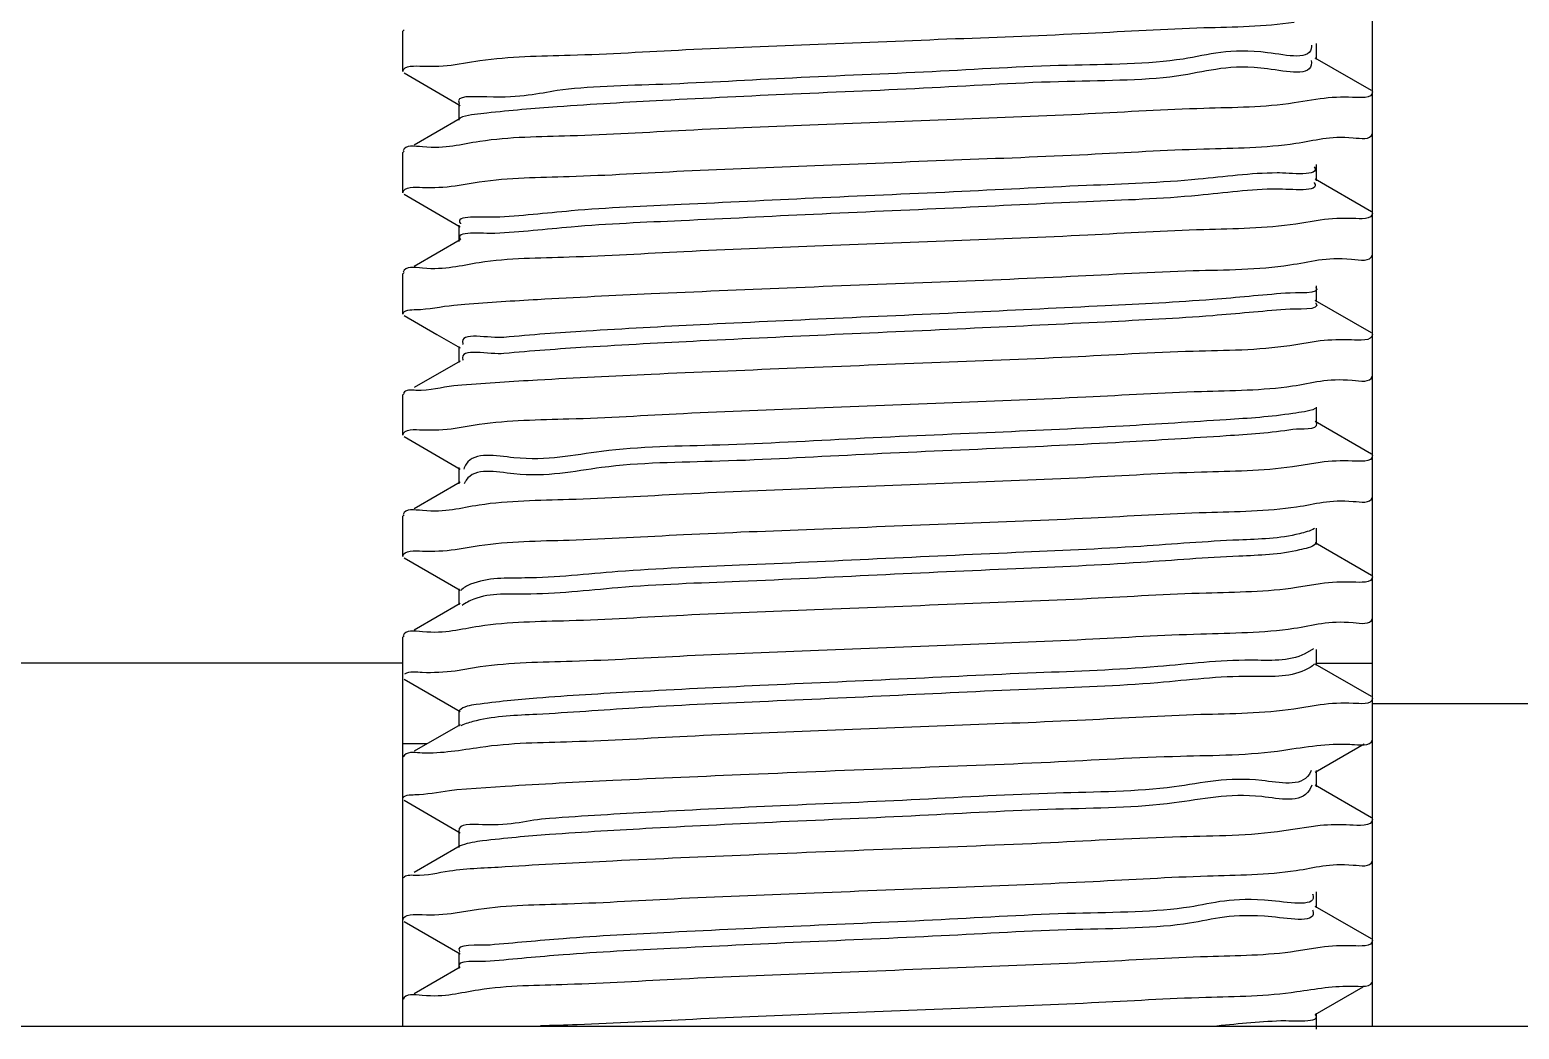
# Model space of a CAD drawing. Extents: x 69728788 to 150676229, y 20327566 to 43663798.
# Drawn here: x 75458411.1 to 75458495, y 20763307.6 to 20763363.9 of the extents above; entities that cross this region are included whole.
import ezdxf

# ---------------------------------------------------------------- set-up
doc = ezdxf.new("R2010")
doc.units = 0
doc.header["$LTSCALE"] = 1000
doc.header["$MEASUREMENT"] = 0
doc.layers.get('0').update_dxf_attribs({"linetype": 'CONTINUOUS'})
doc.layers.add('02___PRT_ALL_AXES', color=7, linetype='CONTINUOUS')

msp = doc.modelspace()

# ---------------------------------------------------------------- linework, layer by layer
at = {"color": 0, "linetype": 'Continuous'}
for p, q in [((75458486.74462287, 20763307.78417391), (75458486.74462287, 20763419.2901268)), ((75458432.19407968, 20763363.92244219), (75458432.12946227, 20763363.84768083)), ((75458483.3005202, 20763363.06142416), (75458483.30343743, 20763362.9970443)), ((75458483.59141509, 20763362.25473864), (75458483.59141509, 20763363.16499132)), ((75458435.07277338, 20763361.96938016), (75458436.45760527, 20763362.19217246)), ((75458483.29350649, 20763362.2090344), (75458483.30343743, 20763362.08679162)), ((75458486.68000545, 20763360.50899466), (75458483.51841849, 20763362.33923173)), ((75458432.19410779, 20763361.49727151), (75458435.35564058, 20763359.66706578)), ((75458435.28267002, 20763359.75154378), (75458435.28267002, 20763358.8412911)), ((75458483.79887182, 20763360.04233368), (75458482.32461913, 20763359.807377)), ((75458435.35566662, 20763358.9257842), (75458432.7678541, 20763357.42761845)), ((75458435.48250479, 20763359.02182839), (75458435.3334543, 20763358.95860806)), ((75458432.19407968, 20763357.09554712), (75458432.12946227, 20763357.02078575)), ((75458483.59141509, 20763355.42784357), (75458483.59141509, 20763356.33809625)), ((75458435.07184473, 20763355.14450054), (75458436.42673038, 20763355.36299979)), ((75458486.68000545, 20763353.68209959), (75458483.51841849, 20763355.51233666)), ((75458432.19410779, 20763354.67037643), (75458435.35564058, 20763352.84017071)), ((75458435.28267002, 20763352.9246487), (75458435.28267002, 20763352.01439603)), ((75458483.80181643, 20763353.2097846), (75458482.42178574, 20763352.98760577)), ((75458435.35566662, 20763352.09888912), (75458432.7678541, 20763350.60072337)), ((75458432.19407968, 20763350.26865205), (75458432.12946227, 20763350.19389068)), ((75458483.59141509, 20763348.60094849), (75458483.59141509, 20763349.51120117)), ((75458434.99473688, 20763348.42045413), (75458435.607273, 20763348.47303971)), ((75458486.68000545, 20763346.85520451), (75458483.51841849, 20763348.68544158)), ((75458432.19410779, 20763347.84348136), (75458434.04157531, 20763346.77402112)), ((75458434.04157531, 20763346.77402112), (75458435.35564058, 20763346.01327563)), ((75458435.28267002, 20763346.09775362), (75458435.28267002, 20763345.18750095)), ((75458483.79337315, 20763346.40225188), (75458482.08729249, 20763346.13648101)), ((75458435.35566662, 20763345.27199404), (75458432.7678541, 20763343.77382831)), ((75458432.19407968, 20763343.44175697), (75458432.12946227, 20763343.3669956)), ((75458435.45020436, 20763343.90867634), (75458434.99473688, 20763343.86919075)), ((75458483.59141509, 20763341.77405342), (75458483.59141509, 20763342.68430609)), ((75458435.07171346, 20763341.49113626), (75458436.41963924, 20763341.70868546)), ((75458486.68000545, 20763340.02830944), (75458483.51841849, 20763341.85854651)), ((75458432.19410779, 20763341.01658629), (75458435.35564058, 20763339.18638054)), ((75458435.28267002, 20763339.27085856), (75458435.28267002, 20763338.36060588)), ((75458483.79681805, 20763339.56684483), (75458482.23487882, 20763339.32017557)), ((75458435.35566662, 20763338.44509897), (75458432.7678541, 20763336.94693323)), ((75458435.63208228, 20763338.46331483), (75458435.57944842, 20763338.35281068)), ((75458435.64608434, 20763338.48855985), (75458435.63208228, 20763338.46331483)), ((75458432.19407968, 20763336.6148619), (75458432.12946227, 20763336.54010052)), ((75458483.59141509, 20763334.94715834), (75458483.59141509, 20763335.85741102)), ((75458486.68000545, 20763333.20141436), (75458483.51841849, 20763335.03165143)), ((75458432.19410779, 20763334.18969121), (75458435.35564058, 20763332.35948548)), ((75458435.07179359, 20763334.66405545), (75458436.42256041, 20763334.88200637)), ((75458435.28267002, 20763332.44396348), (75458435.28267002, 20763331.5337108)), ((75458483.8027072, 20763332.72627475), (75458482.4649927, 20763332.51011176)), ((75458435.35566662, 20763331.61820389), (75458432.7678541, 20763330.12003816)), ((75458435.56495677, 20763331.57963526), (75458435.4568398, 20763331.49923906)), ((75458435.60048556, 20763331.60280772), (75458435.56495677, 20763331.57963526)), ((75458432.19407968, 20763329.78796683), (75458432.12946227, 20763329.71320545)), ((75458483.41622, 20763329.06546587), (75458482.93699878, 20763328.77701886)), ((75458432.12946227, 20763328.26485914), (75458341.10419461, 20763328.26485914)), ((75458432.12946227, 20763307.78417391), (75458432.12946227, 20763328.26485914)), ((75458483.59141509, 20763328.12026327), (75458483.59141509, 20763329.03051594)), ((75458435.07260524, 20763327.83355247), (75458436.48012905, 20763328.05935398)), ((75458486.68000545, 20763326.37451928), (75458483.51841849, 20763328.20475636)), ((75458432.19410779, 20763327.36279614), (75458435.35564058, 20763325.5325904)), ((75458483.79959379, 20763325.90850191), (75458482.31700571, 20763325.67234645)), ((75458486.74462287, 20763325.98922744), (75458582.32115392, 20763325.98922744)), ((75458435.28267002, 20763325.61706841), (75458435.28267002, 20763324.70681573)), ((75458435.35566662, 20763324.79130882), (75458432.7678541, 20763323.29314307)), ((75458435.49980332, 20763324.78093715), (75458435.391891, 20763324.72820447)), ((75458483.51844458, 20763322.11914287), (75458486.27262451, 20763323.71359575)), ((75458485.46546629, 20763323.69024759), (75458485.5732111, 20763323.68421487)), ((75458432.20815828, 20763323.07866133), (75458432.14308748, 20763322.97776874)), ((75458483.29346752, 20763322.20978073), (75458483.18614696, 20763322.0043055)), ((75458483.59141509, 20763321.29336819), (75458483.59141509, 20763322.20362087)), ((75458434.74110924, 20763321.08974714), (75458435.16922833, 20763321.14456966)), ((75458435.16922833, 20763321.14456966), (75458437.89217879, 20763321.32960066)), ((75458483.32071874, 20763321.37614174), (75458483.18614696, 20763321.09405283)), ((75458486.68000545, 20763319.54762421), (75458483.51841849, 20763321.37786128)), ((75458432.19410779, 20763320.53590106), (75458435.35564058, 20763318.70569533)), ((75458483.78703134, 20763319.11065175), (75458481.74366885, 20763318.80481816)), ((75458435.28267002, 20763318.79017333), (75458435.28267002, 20763317.87992065)), ((75458435.35566662, 20763317.96441374), (75458432.7678541, 20763316.466248)), ((75458435.45356889, 20763318.00537584), (75458435.3559346, 20763317.96390771)), ((75458483.59141509, 20763314.46647311), (75458483.59141509, 20763315.37672579)), ((75458435.07062933, 20763314.18602606), (75458436.3821819, 20763314.39832981)), ((75458483.35997115, 20763314.36065022), (75458483.37625112, 20763314.32133945)), ((75458486.68000545, 20763312.72072913), (75458483.51841849, 20763314.55096621)), ((75458432.19410779, 20763313.70900599), (75458435.35564058, 20763311.87880025)), ((75458435.28267002, 20763311.96327826), (75458435.28267002, 20763311.05302558)), ((75458483.80196853, 20763312.24688268), (75458482.44094929, 20763312.0276489)), ((75458435.35566662, 20763311.13751867), (75458432.7678541, 20763309.63935293)), ((75458483.51844458, 20763308.46535271), (75458486.21049683, 20763310.02384962)), ((75458483.59141509, 20763307.63957804), (75458483.59141509, 20763308.54983072)), ((75458582.32115392, 20763307.78417391), (75458332.00166784, 20763307.78417391))]:
    msp.add_line(p, q, dxfattribs=at)
for points, start_tangent, end_tangent in [([(75458436.45760527, 20763362.19217246), (75458441.55558848, 20763362.50305298), (75458448.05552757, 20763362.81166033), (75458455.51891884, 20763363.12233579), (75458463.25237577, 20763363.43107847), (75458470.73508665, 20763363.74223461), (75458477.24635975, 20763364.0507009), (75458482.32461913, 20763364.35864038)], (0.9890855266182985, 0.1473425296179049), (0.989200301770142, 0.1465699934429285)), ([(75458483.30343743, 20763362.9970443), (75458480.83231893, 20763362.64058569), (75458476.07901654, 20763362.2841271), (75458469.5505539, 20763361.9276685), (75458461.94330679, 20763361.5712099), (75458454.06872235, 20763361.21475132), (75458446.76676401, 20763360.8582927), (75458440.81631452, 20763360.50183411), (75458436.85209434, 20763360.14537551), (75458435.2969575, 20763359.78891691), (75458435.3078368, 20763359.77313211)], (-0.0005976517211157999, -0.9999998214061943), (0.6510836500702237, -0.7590059819337622)), ([(75458432.12946227, 20763361.57204913), (75458433.23358059, 20763361.88207564)], (0, 1), (0.9993211858417345, -0.03683975472054361)), ([(75458433.23358059, 20763361.88207564), (75458435.07277338, 20763361.96938016)], (0.9993211857859854, -0.0368397562328001), (0.9910271586547031, 0.1336606554255442)), ([(75458483.30343743, 20763362.08679162), (75458480.83231893, 20763361.73033301), (75458476.07901654, 20763361.37387443), (75458469.5505539, 20763361.01741582), (75458461.94330679, 20763360.66095722), (75458454.06872235, 20763360.30449863), (75458446.76676401, 20763359.94804002), (75458440.81631452, 20763359.59158143), (75458436.85209434, 20763359.23512283)], (-0.0005976519798660001, -0.9999998214060396), (-0.9937090522454262, -0.1119924974518257)), ([(75458485.6160291, 20763360.12076559), (75458483.79887182, 20763360.04233368)], (-0.9992288118838191, 0.0392655256077304), (-0.9917298398361702, -0.1283429966087909)), ([(75458486.74462287, 20763360.43423329), (75458485.6160291, 20763360.12076559)], (0, -1), (-0.9992288118844239, 0.0392655255923408)), ([(75458482.32461913, 20763359.807377), (75458477.24635975, 20763359.49943751), (75458470.73508665, 20763359.19097123), (75458463.25237577, 20763358.87981509), (75458455.51891884, 20763358.5710724), (75458448.05552757, 20763358.26039694), (75458441.55558848, 20763357.95178959), (75458436.45760527, 20763357.64090909)], (-0.989200301770142, -0.1465699934429285), (-0.9890855266182985, -0.1473425296179049)), ([(75458436.85209434, 20763359.23512283), (75458435.48250479, 20763359.02182839)], (-0.9937090528166507, -0.111992492383352), (-0.9562405813681083, -0.2925815280307054)), ([(75458436.45760527, 20763357.64090909), (75458433.23358059, 20763357.33081225), (75458432.14276496, 20763357.11197184)], (-0.98908552644231, -0.1473425307992866), (-0.3048432229459222, -0.9524025458932494)), ([(75458482.42178574, 20763357.53886915), (75458485.65382959, 20763357.85046427), (75458486.73108763, 20763358.06719758)], (0.9890569074043216, 0.147534517709583), (0.309348116247239, 0.9509488645422975)), ([(75458436.42673038, 20763355.36299979), (75458441.4849812, 20763355.67243522), (75458447.95160685, 20763355.98021206), (75458455.33542764, 20763356.28805981), (75458463.14248401, 20763356.5997689), (75458470.70733622, 20763356.91412703), (75458477.24271043, 20763357.22361428), (75458482.42178574, 20763357.53886915)], (0.9890947030127241, 0.1472809168635611), (0.9890569075165223, 0.1475345169574011)), ([(75458483.46381299, 20763356.21746905), (75458481.36452143, 20763355.86787234)], (0.5518238366327574, -0.8339607025057618), (-0.9999774490553909, -0.006715756150519901)), ([(75458432.12946227, 20763354.74515406), (75458433.22348304, 20763355.05375002)], (0, 1), (0.9993570852552786, -0.03585270073612561)), ([(75458433.22348304, 20763355.05375002), (75458435.07184473, 20763355.14450054)], (0.9993570849371839, -0.03585270960268629), (0.9907713503174426, 0.1355438356774349)), ([(75458481.36452143, 20763355.86787234), (75458476.9309575, 20763355.51141372), (75458470.63135876, 20763355.15495513), (75458463.13768862, 20763354.79849653), (75458455.24927926, 20763354.44203794), (75458447.80756877, 20763354.08557935), (75458441.60634694, 20763353.72912073), (75458437.30708349, 20763353.37266214)], (-0.9999774490750564, -0.006715753222318201), (-0.9991158392579069, -0.04204211869028951)), ([(75458483.45249668, 20763355.32319264), (75458483.45913272, 20763355.31407825), (75458481.36452143, 20763354.95761967)], (0.6016991119407628, -0.7987228422235698), (-0.9999774490782529, -0.006715752746362101)), ([(75458481.36452143, 20763354.95761967), (75458476.9309575, 20763354.60116105), (75458470.63135876, 20763354.24470247), (75458463.13768862, 20763353.88824385), (75458455.24927926, 20763353.53178526), (75458447.80756877, 20763353.17532667), (75458441.60634694, 20763352.81886806), (75458437.30708349, 20763352.46240947)], (-0.9999774490750564, -0.006715753222318201), (-0.9991158392579069, -0.04204211869028951)), ([(75458437.30708349, 20763353.37266214), (75458435.3683708, 20763353.01620353), (75458435.37597257, 20763353.00718104)], (-0.9991158392495606, -0.04204211888863719), (0.6625535250543467, -0.7490145702441704)), ([(75458486.74462287, 20763353.60733822), (75458485.65382959, 20763353.29920088)], (0, -1), (-0.9993567859942454, 0.03586104135761091)), ([(75458437.30708349, 20763352.46240947), (75458435.366968, 20763352.10772514)], (-0.9991158393602124, -0.04204211625903471), (0.6159395796067545, -0.7877933956779879)), ([(75458482.42178574, 20763352.98760577), (75458477.24271043, 20763352.67235089), (75458470.70733622, 20763352.36286365), (75458463.14248401, 20763352.04850551), (75458455.33542764, 20763351.73679643), (75458447.95160685, 20763351.42894868), (75458441.4849812, 20763351.12117184), (75458436.42673038, 20763350.81173639)], (-0.9890569075165223, -0.1475345169574011), (-0.9890947030127241, -0.1472809168635611)), ([(75458485.65382959, 20763353.29920088), (75458483.80181643, 20763353.2097846)], (-0.9993567858613005, 0.03586104506244921), (-0.9909473715884837, -0.1342509096500869)), ([(75458482.0872925, 20763350.6877444), (75458485.55643184, 20763351.0100093), (75458486.7326589, 20763351.24167987)], (0.9891374304551479, 0.1469936858255734), (0.2780428981952587, 0.9605686580162718)), ([(75458436.42673038, 20763350.81173639), (75458433.22348304, 20763350.50248663), (75458432.14294267, 20763350.28522706)], (-0.9890947030461164, -0.1472809166393085), (-0.3083371220828877, -0.9512771515944458)), ([(75458435.607273, 20763348.47303971), (75458439.71238701, 20763348.74799442), (75458446.1186227, 20763349.07142105), (75458453.77216995, 20763349.39793585), (75458461.91484083, 20763349.72370701), (75458469.73256359, 20763350.04501232), (75458476.64369802, 20763350.36566111), (75458482.0872925, 20763350.6877444)], (0.9966067328934682, 0.08231050936185019), (0.9891374307524744, 0.1469936838248298)), ([(75458483.55398309, 20763349.45315417), (75458481.84220879, 20763349.09515896)], (0.5967744134960188, -0.8024090598918253), (-0.9964270279789754, -0.08445814296434839)), ([(75458432.85532172, 20763348.16933759), (75458434.99473688, 20763348.42045413)], (0.9997835820809793, 0.02080358145430109), (0.9960427166026358, 0.0888757936833292)), ([(75458481.84220879, 20763349.09515896), (75458477.73940583, 20763348.73870037), (75458471.68433277, 20763348.38224177), (75458464.32287008, 20763348.02578317), (75458456.44024764, 20763347.66932457), (75458448.87728624, 20763347.31286597), (75458442.44070926, 20763346.95640738), (75458437.81709121, 20763346.59994876)], (-0.9964270281559411, -0.0844581408765295), (-0.9949504026145494, -0.1003678052821039)), ([(75458483.5434018, 20763348.55537537), (75458483.5551053, 20763348.54136487), (75458481.84220879, 20763348.18490628)], (0.6884355740818651, -0.7252974978162912), (-0.9964270281076438, -0.08445814144633404)), ([(75458432.12946227, 20763347.91825898), (75458432.85532172, 20763348.16933759)], (0, 1), (0.9997835819294305, 0.0208035887374686)), ([(75458481.84220879, 20763348.18490628), (75458477.73940583, 20763347.8284477), (75458471.68433277, 20763347.47198909), (75458464.32287008, 20763347.11553049), (75458456.44024764, 20763346.75907188), (75458448.87728624, 20763346.40261329), (75458442.44070926, 20763346.0461547), (75458437.81709121, 20763345.6896961)], (-0.9964270281559411, -0.0844581408765295), (-0.9949504026145494, -0.1003678052821039)), ([(75458437.81709121, 20763346.59994876), (75458435.49962258, 20763346.24349017), (75458435.51632169, 20763346.19905299)], (-0.9949504030142663, -0.1003678013196928), (0.397773735454976, -0.9174835450198521)), ([(75458486.74462287, 20763346.78044314), (75458485.55643184, 20763346.45874591)], (0, -1), (-0.9989817430050953, 0.04511626250590379)), ([(75458437.81709121, 20763345.6896961), (75458435.49962258, 20763345.3332375)], (-0.9949504024379855, -0.1003678070323879), (0.2981289510535792, -0.9545256039225415)), ([(75458482.0872925, 20763346.13648101), (75458476.64369802, 20763345.81439772), (75458469.73256359, 20763345.49374893), (75458461.91484083, 20763345.17244362), (75458453.77216995, 20763344.84667247), (75458446.1186227, 20763344.52015767), (75458439.71238701, 20763344.19673103), (75458435.45020436, 20763343.90867634)], (-0.9891374306940682, -0.1469936842178512), (-0.9964719729164229, -0.08392620086749922)), ([(75458485.55643184, 20763346.45874591), (75458483.79337315, 20763346.40225188)], (-0.9989817429851964, 0.04511626294651511), (-0.9935130618216312, -0.1137180548101643)), ([(75458435.49962258, 20763345.3332375), (75458435.50307235, 20763345.32273521)], (0.2981281420558699, -0.9545258565980888), (0.3254834945831633, -0.9455477220922971)), ([(75458482.23487882, 20763343.87143895), (75458485.5987121, 20763344.18893106), (75458486.73201674, 20763344.41420763)], (0.9892721404939188, 0.1460843319544584), (0.2909618455598598, 0.9567346572735831)), ([(75458434.99473688, 20763343.86919075), (75458432.85532172, 20763343.61807421), (75458432.1544266, 20763343.46516808)], (-0.996042716645502, -0.08887579320292108), (-0.5084035060581823, -0.8611189668261569)), ([(75458436.41963924, 20763341.70868546), (75458441.47784203, 20763342.01826805), (75458447.92934349, 20763342.32544532), (75458455.38838945, 20763342.63640082), (75458463.10411301, 20763342.9444379), (75458470.5962598, 20763343.25548965), (75458477.1012366, 20763343.56242136), (75458482.23487882, 20763343.87143895)], (0.9890790371066958, 0.1473860860328812), (0.989272140891674, 0.1460843292608889)), ([(75458483.51800112, 20763342.60066846), (75458482.26419336, 20763342.32244559)], (-0.8844145955231004, -0.4667020711607253), (-0.9880994177010344, -0.153816581482222)), ([(75458482.26419336, 20763342.32244559), (75458478.50235158, 20763341.965987), (75458472.70685811, 20763341.60952841), (75458465.49590458, 20763341.2530698), (75458457.63866648, 20763340.89661121), (75458449.97325696, 20763340.54015259), (75458443.31732717, 20763340.18369401), (75458438.38084957, 20763339.82723542), (75458435.69038658, 20763339.4707768), (75458435.55152526, 20763339.18647217)], (-0.9880994173696322, -0.1538165836111101), (-0.2994681615228094, -0.9541062939914758)), ([(75458483.59033617, 20763341.7738149), (75458483.59111658, 20763341.76865152), (75458482.26419336, 20763341.4121929)], (0.2158525750306766, -0.9764259653719919), (-0.9880994173217318, -0.1538165839188164)), ([(75458432.12946227, 20763341.09136391), (75458433.2237774, 20763341.40000167)], (0, 1), (0.9993583348887697, -0.03581785153168221)), ([(75458433.2237774, 20763341.40000167), (75458435.07171346, 20763341.49113626)], (0.9993583349462494, -0.03581784992793629), (0.990725530453147, 0.1358783400999973)), ([(75458482.26419336, 20763341.4121929), (75458478.50235158, 20763341.05573432), (75458472.70685811, 20763340.69927573), (75458465.49590458, 20763340.34281712), (75458457.63866648, 20763339.98635853), (75458449.97325696, 20763339.62989992), (75458443.31732717, 20763339.27344132), (75458438.38084957, 20763338.91698274), (75458435.69038658, 20763338.56052413), (75458435.64608434, 20763338.48855985)], (-0.9880994173276813, -0.1538165838805983), (-0.4950097485831084, -0.8688874200998009)), ([(75458482.23487882, 20763339.32017557), (75458477.1012366, 20763339.01115798), (75458470.5962598, 20763338.70422626), (75458463.10411301, 20763338.39317452), (75458455.38838945, 20763338.08513743), (75458447.92934349, 20763337.77418194), (75458441.47784203, 20763337.46700466), (75458436.41963924, 20763337.15742208)], (-0.989272140891674, -0.1460843292608889), (-0.9890790371066958, -0.1473860860328812)), ([(75458485.5987121, 20763339.63766767), (75458483.79681805, 20763339.56684483)], (-0.9991530047615307, 0.04114939946104509), (-0.9923784885614526, -0.1232271700579346)), ([(75458486.74462287, 20763339.95354807), (75458485.5987121, 20763339.63766767)], (0, -1), (-0.9991530047151143, 0.04114940058808819)), ([(75458482.4649927, 20763337.06137515), (75458485.65439218, 20763337.36985903), (75458486.73106381, 20763337.58649269)], (0.9890496470074706, 0.1475831824917659), (0.3098092865280513, 0.9507987200143782)), ([(75458436.41963924, 20763337.15742208), (75458433.2237774, 20763336.84873828), (75458432.14293987, 20763336.63143448)], (-0.9890790370674102, -0.1473860862965188), (-0.3082809708729358, -0.9512953500346988)), ([(75458436.42256041, 20763334.88200637), (75458441.48278216, 20763335.19163387), (75458447.93591471, 20763335.49883853), (75458455.31715313, 20763335.80663908), (75458463.27663118, 20763336.12447289), (75458470.88814937, 20763336.44135331), (75458477.38241902, 20763336.75028228), (75458482.4649927, 20763337.06137515)], (0.9890809705597798, 0.1473731104256268), (0.9890496471118906, 0.1475831817919808)), ([(75458483.48172075, 20763335.83672579), (75458482.62942602, 20763335.54973223)], (-0.8666538562297799, -0.4989099051753254), (-0.9684557043533812, -0.2491857714746099)), ([(75458482.62942602, 20763335.54973223), (75458479.21789798, 20763335.19327362), (75458473.69639258, 20763334.83681503), (75458466.65387581, 20763334.48035644), (75458458.84155641, 20763334.12389783), (75458451.0927561, 20763333.76743924), (75458444.23402123, 20763333.41098063), (75458438.99695691, 20763333.05452204), (75458435.94018853, 20763332.69806345), (75458435.39632066, 20763332.34980429)], (-0.9684557058617137, -0.2491857656125047), (-0.6379839493524753, -0.7700496609755881)), ([(75458483.55515334, 20763334.98066688), (75458482.62942602, 20763334.63947956)], (-0.6786753138995749, -0.7344384373814551), (-0.9684557054367582, -0.249185767264086)), ([(75458432.12946227, 20763334.26446883), (75458433.22446077, 20763334.57320357)], (0, 1), (0.9993556995263472, -0.03589130569100919)), ([(75458433.22446077, 20763334.57320357), (75458435.07179359, 20763334.66405545)], (0.9993556991634995, -0.03589131579411758), (0.9907482325464939, 0.1357127101858868)), ([(75458482.62942602, 20763334.63947956), (75458479.21789798, 20763334.28302094), (75458473.69639258, 20763333.92656235), (75458466.65387581, 20763333.57010376), (75458458.84155641, 20763333.21364516), (75458451.0927561, 20763332.85718656), (75458444.23402123, 20763332.50072795), (75458438.99695691, 20763332.14426935), (75458435.94018853, 20763331.78781077), (75458435.60048556, 20763331.60280772)], (-0.9684557058809893, -0.2491857655375904), (-0.8435152014278275, -0.5371053015565679)), ([(75458482.4649927, 20763332.51011176), (75458477.38241902, 20763332.1990189), (75458470.88814937, 20763331.89008992), (75458463.27663118, 20763331.57320951), (75458455.31715313, 20763331.2553757), (75458447.93591471, 20763330.94757514), (75458441.48278216, 20763330.64037048), (75458436.42256041, 20763330.33074298)], (-0.9890496471118906, -0.1475831817919808), (-0.9890809705597798, -0.1473731104256268)), ([(75458485.65439218, 20763332.81859565), (75458483.8027072, 20763332.72627475)], (-0.9993715815926463, 0.0354463242807058), (-0.9906424834791773, -0.1364824894490429)), ([(75458486.74462287, 20763333.12665298), (75458485.65439218, 20763332.81859565)], (0, -1), (-0.9993715815100785, 0.0354463266086134)), ([(75458482.31700571, 20763330.22360984), (75458485.6460192, 20763330.54177528), (75458486.73125006, 20763330.75975371)], (0.989190685020837, 0.1466348821665829), (0.306168295299127, 0.9519774025435829)), ([(75458436.42256041, 20763330.33074298), (75458433.22446077, 20763330.0219402), (75458432.14292745, 20763329.80452898)], (-0.9890809702626893, -0.1473731124195225), (-0.308037788259521, -0.9513741225218303)), ([(75458436.48012905, 20763328.05935398), (75458441.65804946, 20763328.37396015), (75458448.12817669, 20763328.68036281), (75458455.54101756, 20763328.98874883), (75458463.18284132, 20763329.29380951), (75458470.57460883, 20763329.60075579), (75458477.07035056, 20763329.90702075), (75458482.31700571, 20763330.22360984)], (0.989145143049429, 0.1469417775233602), (0.9891906851770333, 0.1466348811128899)), ([(75458482.93699878, 20763328.77701886), (75458479.88426606, 20763328.42056026), (75458474.65047607, 20763328.06410166), (75458467.79390487, 20763327.70764306), (75458460.0459268, 20763327.35118447), (75458452.23300046, 20763326.99472586), (75458445.18851238, 20763326.63826728), (75458439.66388156, 20763326.28180866), (75458436.24840732, 20763325.92535007), (75458435.31831446, 20763325.58421463)], (-0.9013611278180894, -0.4330682593523819), (-0.6777368532348902, -0.7353045340314915)), ([(75458483.4765323, 20763328.21503375), (75458482.93699878, 20763327.86676618)], (-0.6363516200427348, -0.7713991286415786), (-0.9013611262932225, -0.4330682625261442)), ([(75458432.23661028, 20763327.65302384), (75458433.2139589, 20763327.74481446)], (0.8141795161149831, 0.5806132237029845), (0.9993659988983166, -0.03560337408125971)), ([(75458433.2139589, 20763327.74481446), (75458435.07260524, 20763327.83355247)], (0.9993659985628269, -0.0356033834982541), (0.9910990969031909, 0.1331261811879223)), ([(75458482.93699878, 20763327.86676618), (75458479.88426606, 20763327.51030759), (75458474.65047607, 20763327.15384898), (75458467.79390487, 20763326.79739039), (75458460.0459268, 20763326.4409318), (75458452.23300046, 20763326.08447319), (75458445.18851238, 20763325.7280146), (75458439.66388156, 20763325.37155599), (75458436.24840732, 20763325.0150974), (75458435.49980332, 20763324.78093715)], (-0.9013611277714666, -0.4330682594494198), (-0.918606366923872, -0.3951738132099911)), ([(75458485.6460192, 20763325.9905119), (75458483.79959379, 20763325.90850191)], (-0.9993059267576963, 0.03725137241689339), (-0.9916623828848301, -0.1288631769404307)), ([(75458486.7433646, 20763326.27002985), (75458485.6460192, 20763325.9905119)], (-0.0865759349817783, -0.9962452546848246), (-0.9993059268378115, 0.03725137026771839)), ([(75458482.31700571, 20763325.67234645), (75458477.07035056, 20763325.35575736), (75458470.57460883, 20763325.04949241), (75458463.18284132, 20763324.74254613), (75458455.54101756, 20763324.43748546), (75458448.12817669, 20763324.12909943), (75458441.65804946, 20763323.82269677), (75458436.48012905, 20763323.5080906)], (-0.9891906851770333, -0.1466348811128899), (-0.989145143049429, -0.1469417775233602)), ([(75458433.2139589, 20763323.19355107), (75458432.20815828, 20763323.07866133)], (-0.9993659986827407, 0.0356033801323503), (-0.7332500329768341, -0.6799591084318762)), ([(75458436.48012905, 20763323.5080906), (75458433.2139589, 20763323.19355107)], (-0.9891451430294329, -0.1469417776579649), (-0.9993659986034875, 0.0356033823569361)), ([(75458437.89217879, 20763321.32960066), (75458443.95303544, 20763321.66234591), (75458451.62356094, 20763322.00210749), (75458460.24044827, 20763322.34937356), (75458468.5997157, 20763322.68918622), (75458475.92717896, 20763323.02184946), (75458481.74366885, 20763323.35608154)], (0.9979098382854455, 0.06462162682195588), (0.9891640721045436, 0.146814299227144)), ([(75458481.74366885, 20763323.35608154), (75458485.46546629, 20763323.69024759)], (0.9891640724618028, 0.1468142968201033), (0.9985913016723026, -0.05306045820021271)), ([(75458485.5732111, 20763323.68421487), (75458486.73385622, 20763323.93523033)], (0.998335093922469, -0.05768050140918662), (0.2534794723253009, 0.9673407657644162)), ([(75458483.18614696, 20763322.0043055), (75458480.49979913, 20763321.64784689), (75458475.56673656, 20763321.2913883), (75458468.91315743, 20763320.93492969), (75458461.2487834, 20763320.57847109), (75458453.39115521, 20763320.22201251), (75458446.17842765, 20763319.8655539), (75458440.37996536, 20763319.50909531)], (-0.5454293373829816, -0.8381568098643366), (-0.9973308279680706, -0.0730152010510338)), ([(75458432.12946227, 20763320.61067868), (75458432.79186444, 20763320.85048435)], (0, 1), (0.999567601664969, 0.02940424632160931)), ([(75458432.79186444, 20763320.85048435), (75458434.74110924, 20763321.08974714)], (0.9995676014751973, 0.02940425277271001), (0.9892989688143887, 0.1459025369991464)), ([(75458483.18614696, 20763321.09405283), (75458480.49979913, 20763320.73759421), (75458475.56673656, 20763320.38113562), (75458468.91315743, 20763320.02467701), (75458461.2487834, 20763319.66821843), (75458453.39115521, 20763319.31175983), (75458446.17842765, 20763318.95530122), (75458440.37996536, 20763318.59884262)], (-0.5454293373829816, -0.8381568098643366), (-0.9973308279680706, -0.0730152010510338)), ([(75458440.37996536, 20763319.50909531), (75458436.61427674, 20763319.1526367), (75458435.2830389, 20763318.79617811), (75458435.2839049, 20763318.79045548)], (-0.9973308280120896, -0.0730152004497693), (0.2227520321418176, -0.9748751367106923)), ([(75458485.46546629, 20763319.13898421), (75458483.78703134, 20763319.11065175)], (-0.9985913014843665, 0.05306046173714921), (-0.9957248482435511, -0.09236896984570696)), ([(75458486.74462287, 20763319.47286284), (75458485.46546629, 20763319.13898421)], (0, -1), (-0.9985913016679494, 0.05306045828213911)), ([(75458440.37996536, 20763318.59884262), (75458436.61427674, 20763318.24238402), (75458435.45356889, 20763318.00537584)], (-0.9973308280486141, -0.07301519995087387), (-0.9420076807124553, -0.335591313175328)), ([(75458481.74366885, 20763318.80481816), (75458475.92717896, 20763318.47058607), (75458468.5997157, 20763318.13792282), (75458460.24044827, 20763317.79811019), (75458451.62356094, 20763317.45084411), (75458443.95303544, 20763317.11108254), (75458437.89217879, 20763316.77833727)], (-0.9891640721045436, -0.146814299227144), (-0.9979098382854455, -0.06462162682195588)), ([(75458434.74110924, 20763316.53848377), (75458432.79186444, 20763316.29922096), (75458432.1574082, 20763316.15852257)], (-0.9892989696858104, -0.1459025310904301), (-0.5530984907681843, -0.8331158739995036)), ([(75458437.89217879, 20763316.77833727), (75458434.74110924, 20763316.53848377)], (-0.9979098380805267, -0.0646216299863855), (-0.9892989690196801, -0.1459025356071591)), ([(75458436.3821819, 20763314.39832981), (75458441.39455932, 20763314.70628107), (75458447.80780107, 20763315.01252626), (75458455.29094274, 20763315.32489882), (75458463.37200543, 20763315.64762154), (75458471.00877668, 20763315.96596095), (75458477.45009468, 20763316.27317462), (75458482.44094929, 20763316.5789123)], (0.9890782492633189, 0.147391372997907), (0.9891465461522283, 0.1469323321638835)), ([(75458482.44094929, 20763316.5789123), (75458485.6455647, 20763316.88792073), (75458486.7312184, 20763317.10593763)], (0.9891465464302657, 0.1469323302921394), (0.3067759219015679, 0.9517817679181731)), ([(75458483.37625112, 20763315.23159212), (75458481.06296687, 20763314.87513354), (75458476.4428961, 20763314.51867492), (75458470.00885087, 20763314.16221633), (75458462.44713572, 20763313.80575772), (75458454.56434101, 20763313.44929912), (75458447.2013059, 20763313.09284054), (75458441.14342807, 20763312.73638193), (75458437.03688714, 20763312.37992335)], (0.3452546453330624, -0.9385090462408668), (-0.9964899695992702, -0.08371224813637339)), ([(75458483.37416193, 20763315.23716535), (75458483.37625112, 20763315.23159212)], (0.3566588757303024, -0.9342346848425169), (0.3452538884239982, -0.9385093246889503)), ([(75458432.12946227, 20763313.78378361), (75458433.2139174, 20763314.0910184)], (0, 1), (0.9993949827202336, -0.03478028915383029)), ([(75458433.2139174, 20763314.0910184), (75458435.07062933, 20763314.18602606)], (0.9993949825018786, -0.0347802954281571), (0.9904251130687504, 0.1380510608534146)), ([(75458483.37625112, 20763314.32133945), (75458481.06296687, 20763313.96488086), (75458476.4428961, 20763313.60842224), (75458470.00885087, 20763313.25196366), (75458462.44713572, 20763312.89550504), (75458454.56434101, 20763312.53904646), (75458447.2013059, 20763312.18258787), (75458441.14342807, 20763311.82612925), (75458437.03688714, 20763311.46967067)], (0.3452546453330624, -0.9385090462408668), (-0.9964899695992702, -0.08371224813637339)), ([(75458437.03688714, 20763312.37992335), (75458435.31971812, 20763312.02346472), (75458435.33138104, 20763312.00953948)], (-0.9964899693975269, -0.08371225053787582), (0.6886381134636975, -0.7251051983575623)), ([(75458485.6455647, 20763312.33665735), (75458483.80196853, 20763312.24688268)], (-0.9993430093368999, 0.0362429260610798), (-0.9908237357402002, -0.1351603665792381)), ([(75458486.74462287, 20763312.64596776), (75458485.6455647, 20763312.33665735)], (0, -1), (-0.9993430097143505, 0.0362429156534584)), ([(75458437.03688714, 20763311.46967067), (75458435.32098834, 20763311.11148571)], (-0.996489969526142, -0.0837122490068739), (0.6003576300925823, -0.799731652487019)), ([(75458482.44094929, 20763312.0276489), (75458477.45009468, 20763311.72191124), (75458471.00877668, 20763311.41469758), (75458463.37200543, 20763311.09635815), (75458455.29094274, 20763310.77363544), (75458447.80780107, 20763310.46126287), (75458441.39455932, 20763310.15501768), (75458436.3821819, 20763309.84706641)], (-0.9891465461522283, -0.1469323321638835), (-0.9890782492633189, -0.147391372997907)), ([(75458436.3821819, 20763309.84706641), (75458433.2139174, 20763309.53975501), (75458432.14311981, 20763309.32400485)], (-0.9890782490725311, -0.1473913742781991), (-0.3118051764448956, -0.9501460582153503)), ([(75458439.87187187, 20763307.84184372), (75458441.94007729, 20763307.90797428), (75458448.449526, 20763308.21368417), (75458455.81378682, 20763308.51902114), (75458463.48951088, 20763308.82545268), (75458470.91594507, 20763309.13499157), (75458477.35408631, 20763309.44120728), (75458482.47389176, 20763309.75445394)], (0.9993029111758683, 0.0373321806948762), (0.9890802559429662, 0.1473779064303623)), ([(75458482.47389176, 20763309.75445394), (75458485.673612, 20763310.06502437), (75458486.19934507, 20763310.05496583)], (0.9890802557544804, 0.1473779076953245), (0.9993803543106152, 0.0351981166824199)), ([(75458486.19934507, 20763310.05496583), (75458486.73072694, 20763310.27863223)], (0.999380353929639, 0.03519812749948329), (0.3163908988569495, 0.9486289048518876)), ([(75458481.57236913, 20763308.10242016), (75458477.73646669, 20763307.79182536)], (-0.9990788180344096, -0.04291288099122871), (-0.9946153050241946, -0.1036358770485811)), ([(75458483.50812179, 20763308.45725896), (75458481.57236913, 20763308.10242016)], (0.6170201767911785, -0.7869473307868723), (-0.9990788178663111, -0.04291288490482351))]:
    msp.add_spline(points, degree=3, dxfattribs=dict(at, start_tangent=start_tangent, end_tangent=end_tangent))
at = {"layer": '02___PRT_ALL_AXES', "color": 0, "linetype": 'Continuous'}
for p, q in [((75458432.12946227, 20763361.57204913), (75458432.12946227, 20763363.84768083)), ((75458432.12946227, 20763354.74515406), (75458432.12946227, 20763357.02078575)), ((75458432.12946227, 20763347.91825898), (75458432.12946227, 20763350.19389068)), ((75458432.12946227, 20763341.09136391), (75458432.12946227, 20763343.3669956)), ((75458432.12946227, 20763334.26446883), (75458432.12946227, 20763336.54010052)), ((75458432.12946227, 20763328.26485914), (75458432.12946227, 20763329.71320545)), ((75458483.59141509, 20763328.26485914), (75458486.74462287, 20763328.26485914)), ((75458433.49411064, 20763323.71359575), (75458432.12946227, 20763323.71359575))]:
    msp.add_line(p, q, dxfattribs=at)

doc.saveas('drawing.dxf')
